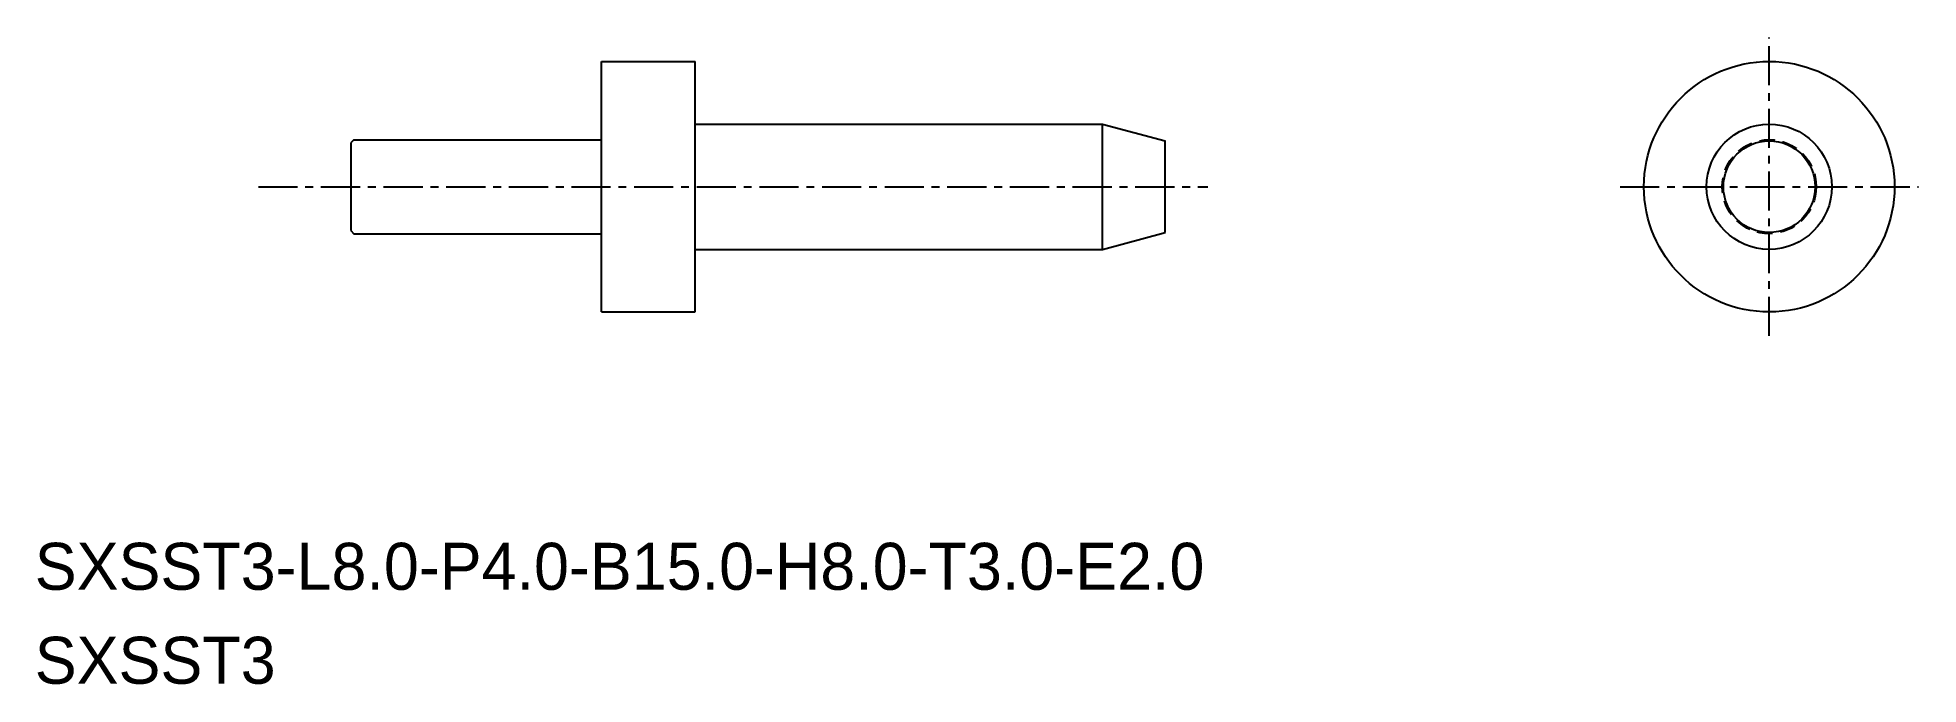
# Model space of a CAD drawing. Extents: x -1898 to -1838, y -535.3 to -514.7.
import ezdxf

# ---------------------------------------------------------------- set-up
doc = ezdxf.new("R2010")
doc.units = 0
doc.linetypes.add('CENTER', pattern=[2, 1.25, -0.25, 0.25, -0.25])
doc.linetypes.add('DASHED', pattern=[0.75, 0.5, -0.25])
doc.layers.get('0').update_dxf_attribs({"linetype": 'CONTINUOUS'})
doc.layers.add('CENTER', color=1, linetype='CENTER')

msp = doc.modelspace()

# ---------------------------------------------------------------- linework, layer by layer
at = {"color": 7, "linetype": 'CONTINUOUS'}
for p, q in [((-1880.019, -523.428), (-1880.019, -515.428)), ((-1880.019, -515.428), (-1877.019, -515.428)), ((-1877.019, -523.428), (-1877.019, -515.428)), ((-1877.019, -517.428), (-1864.019, -517.428)), ((-1864.019, -521.428), (-1864.019, -517.428)), ((-1887.919, -517.928), (-1888.019, -518.028)), ((-1888.019, -518.028), (-1888.019, -520.828)), ((-1887.919, -517.928), (-1880.019, -517.928)), ((-1862.019, -520.893), (-1862.019, -517.964)), ((-1888.019, -520.828), (-1887.919, -520.928)), ((-1887.919, -520.928), (-1880.019, -520.928)), ((-1877.019, -521.428), (-1864.019, -521.428)), ((-1880.019, -523.428), (-1877.019, -523.428))]:
    msp.add_line(p, q, dxfattribs=at)
for p, q in [((-1864.019, -517.428), (-1862.019, -517.964)), ((-1864.019, -521.428), (-1862.019, -520.893))]:
    msp.add_line(p, q)
for radius in [4, 2, 1.464]:
    msp.add_circle((-1842.725, -519.428), radius)
at = {"color": 3, "linetype": 'DASHED'}
msp.add_circle((-1842.725, -519.428), 1.5, dxfattribs=at)
at = {"layer": 'CENTER', "color": 1, "linetype": 'CENTER'}
for p, q in [((-1842.725, -524.19), (-1842.725, -514.667)), ((-1890.972, -519.428), (-1860.649, -519.428)), ((-1847.487, -519.428), (-1837.963, -519.428))]:
    msp.add_line(p, q, dxfattribs=at)

# ---------------------------------------------------------------- texts
for s, p in [('SXSST3-L8.0-P4.0-B15.0-H8.0-T3.0-E2.0', (-1898.112, -532.3)), ('SXSST3', (-1898.112, -535.3))]:
    msp.add_text(s, height=1.5).set_placement(p)

doc.saveas('drawing.dxf')
